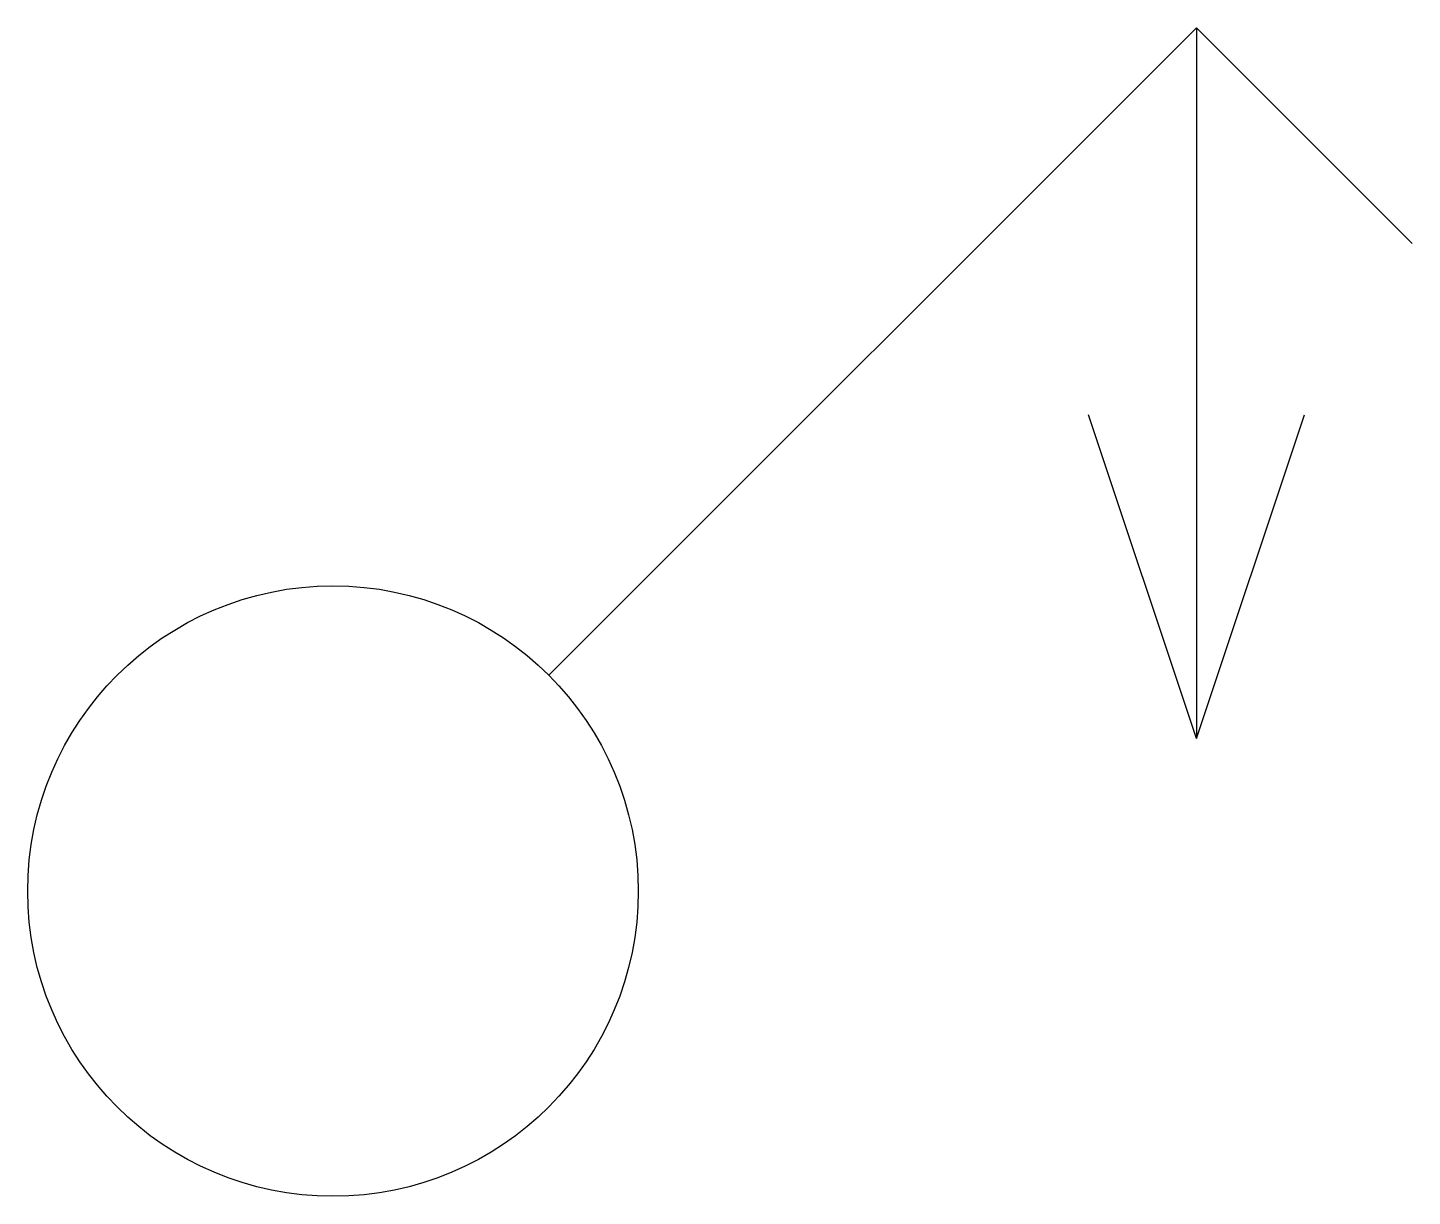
# Model space of a CAD drawing. Extents: x 35 to 57.7, y 205 to 224.1.
import ezdxf

# ---------------------------------------------------------------- set-up
doc = ezdxf.new("R2010")
doc.units = 0
doc.header["$LTSCALE"] = 20
doc.header["$MEASUREMENT"] = 0
doc.layers.get('0').update_dxf_attribs({"linetype": 'CONTINUOUS'})

msp = doc.modelspace()

# ---------------------------------------------------------------- linework, layer by layer
for p, q in [((43.53552, 213.53556), (54.14214, 224.1422)), ((54.14214, 224.1422), (57.67768, 220.6066)), ((54.14214, 224.1422), (54.14214, 220)), ((54.14214, 220), (54.14214, 212.5)), ((54.14214, 212.5), (52.37438, 217.8034)), ((54.14214, 212.5), (55.9099, 217.8034))]:
    msp.add_line(p, q)
msp.add_circle((40.00002, 210), 5)

doc.saveas('drawing.dxf')
